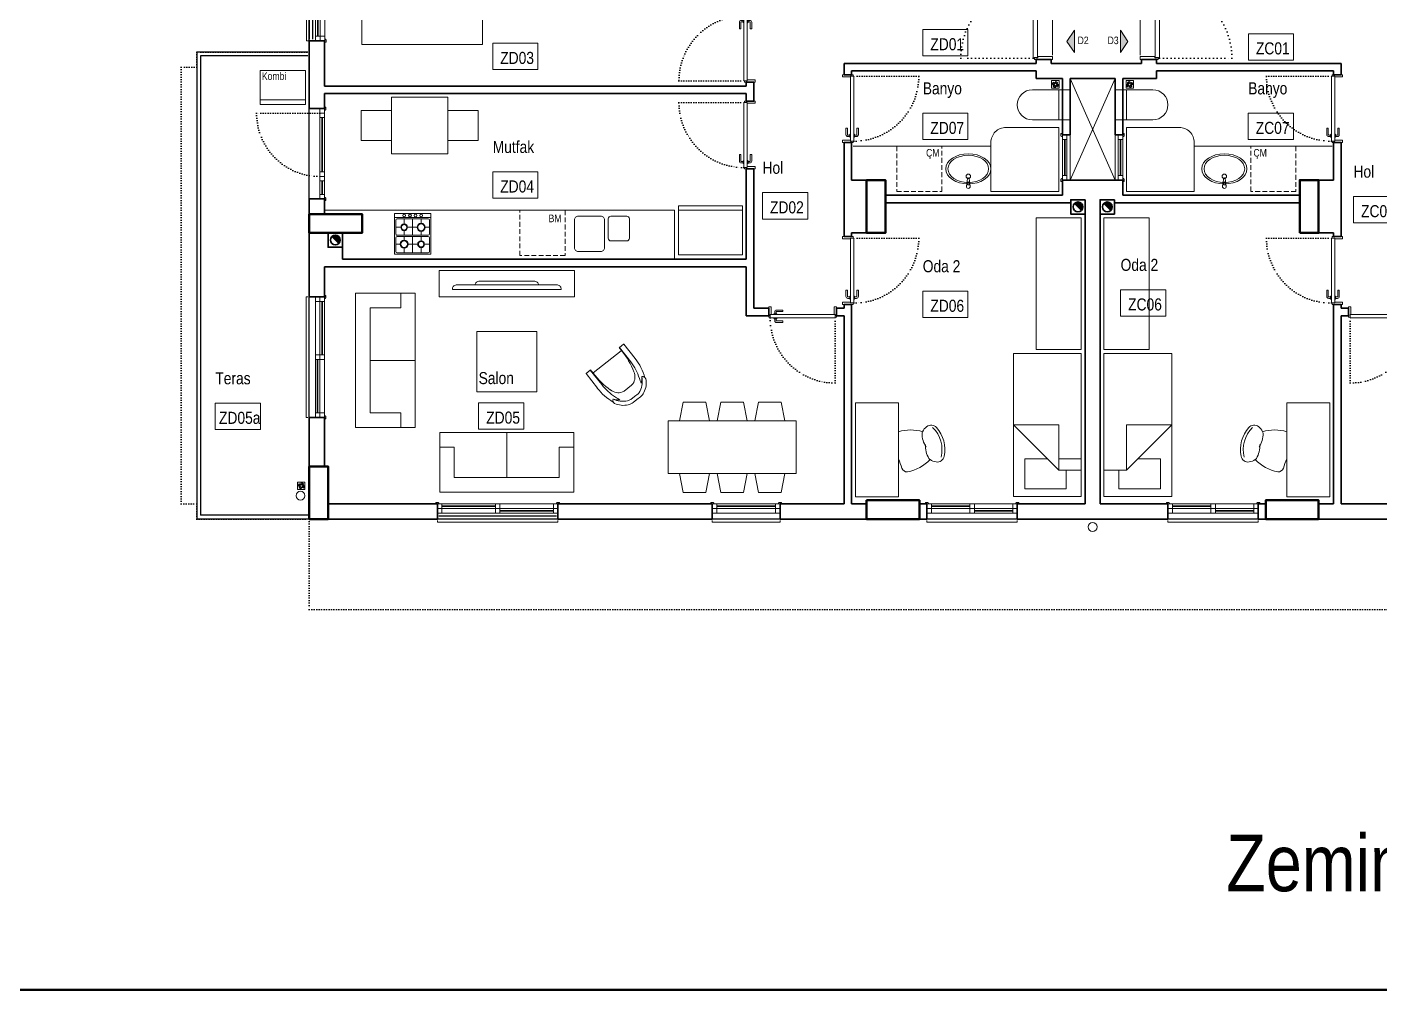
# Model space of a CAD drawing. Header units: millimetres. Extents: x 1852829 to 1882754, y -270850 to -231658.
# Drawn here: x 1856948 to 1858744, y -244493 to -243215 of the extents above; entities that cross this region are included whole.
import ezdxf
from ezdxf.enums import TextEntityAlignment as Align

# ---------------------------------------------------------------- set-up
doc = ezdxf.new("R2010")
doc.units = ezdxf.units.MM
for name, pattern in [('DOT', [0.25, 0, -0.25]), ('izdüşüm arka', [3.175, 0, -3.175]), ('izdüşüm ön', [9.525, 6.35, -3.175])]:
    doc.linetypes.add(name, pattern=pattern)
for name, color, linetype, lineweight in [('a_ba', 6, 'Continuous', 50), ('a_doğrama', 251, 'Continuous', 20), ('a_duvar', 251, 'Continuous', 35), ('a_görünüş', 32, 'Continuous', 25), ('a_görünüş_ince', 8, 'Continuous', 20), ('a_izdüşüm_arka', 251, 'izdüşüm arka', 30), ('a_izdüşüm_ön', 6, 'izdüşüm ön', 9), ('a_not_mahal', 253, 'Continuous', 5), ('a_not_misc', 144, 'Continuous', 5), ('a_not_text', 7, 'Continuous', 13), ('a_tefriş', 8, 'Continuous', 20), ('a_çerçeve_line', 7, 'Continuous', 50), ('m_yib', 65, 'Continuous', 20)]:
    doc.layers.add(name, color=color, linetype=linetype, lineweight=lineweight)
doc.layers.add('a_m2_taks', color=147, linetype='Continuous', plot=False)
doc.styles.get("Standard").update_dxf_attribs({"font": 'ARIALN.TTF'})

# ---------------------------------------------------------------- blocks, each defined once
blk = doc.blocks.new('K1')
at = {"layer": 'a_doğrama', "color": 251}
for points in [[(-17.5, -2.5), (-22, -2.5), (-22, 0), (2, 0), (2, -4), (-17.5, -4), (-17.5, -2.5)], [(-27.5, -93.1), (-25, -93.1)], [(-17.5, -97.5), (-22, -97.5), (-22, -100), (2, -100), (2, -96), (-17.5, -96), (-17.5, -97.5)], [(-14.5, -93.1), (-17, -93.1)]]:
    blk.add_lwpolyline(points, dxfattribs=at)
blk.add_lwpolyline([(-18, -14), (-18, -4), (-18, -3), (-22.5, -3), (-22.5, -2.5), (-22.5, -2), (-24, -2), (-24, -2.5), (-24, -12.5), (-24, -88), (-24, -97.5), (-24, -98), (-22.5, -98), (-22.5, -97.5), (-22.5, -97), (-18, -97), (-18, -96), (-18, -86.5)], close=True, dxfattribs=at)
for points in [[(-25, -91.1), (-27.5, -91.1, -0.414214), (-28, -90.6), (-28, -82.1), (-30, -82.1), (-30, -90.6)], [(-17, -91.1), (-14.5, -91.1, 0.414214), (-14, -90.6), (-14, -82.1), (-12, -82.1), (-12, -90.6)], [(-24, -94.1), (-24.5, -94.1, -0.414214), (-25, -93.6), (-25, -90.6, -0.414214), (-24.5, -90.1), (-24, -90.1)], [(-18, -94.1), (-17.5, -94.1, 0.414214), (-17, -93.6), (-17, -90.6, 0.414214), (-17.5, -90.1), (-18, -90.1)]]:
    blk.add_lwpolyline(points, format="xyb", dxfattribs=at)
for centre, start, end in [((-27.5, -90.6), 180, 270), ((-14.5, -90.6), 270, 0)]:
    blk.add_arc(centre, 2.5, start, end, dxfattribs=at)
at = {"layer": 'a_görünüş_ince', "color": 251}
blk.add_line((2, -6), (2, -94), dxfattribs=at)
at = {"layer": 'a_izdüşüm_arka', "color": 251, "linetype": 'DOT', "ltscale": 20}
blk.add_line((-24, -2), (-120, -2), dxfattribs=at)
blk.add_arc((-24, -2), 96, 180, 270, dxfattribs=at)
blk = doc.blocks.new('K2')
at = {"layer": 'a_doğrama', "color": 251, "linetype": 'Continuous'}
for p, q in [((-12, 90), (-12, 88.1)), ((-12, 90), (-10, 90)), ((-13, 88.1), (-13, 1.9)), ((-13, 88.1), (-8.5, 88.1)), ((-8.5, 88.1), (-8.5, 1.9)), ((-13, 1.9), (-8.5, 1.9)), ((-12, 0), (-12, 1.9)), ((-12, 0), (-10, 0))]:
    blk.add_line(p, q, dxfattribs=at)
for points in [[(0, 90), (2, 90), (2, 87), (-8.5, 87)], [(0, 0), (2, 0), (2, 3), (-8.5, 3)]]:
    blk.add_lwpolyline(points, dxfattribs=at)
at = {"layer": 'a_doğrama', "color": 251}
for points in [[(-14, 80.1), (-16.5, 80.1, 0.414214), (-17, 79.6), (-17, 71.1), (-19, 71.1), (-19, 79.6)], [(-13, 83.1), (-13.5, 83.1, 0.414214), (-14, 82.6), (-14, 79.6, 0.414214), (-13.5, 79.1), (-13, 79.1)], [(-8.5, 83.1), (-8, 83.1, -0.414214), (-7.5, 82.6), (-7.5, 79.6, -0.414214), (-8, 79.1), (-8.5, 79.1)], [(-7.5, 80.1), (-5, 80.1, -0.414214), (-4.5, 79.6), (-4.5, 71.1), (-2.5, 71.1), (-2.5, 79.6)]]:
    blk.add_lwpolyline(points, format="xyb", dxfattribs=at)
for points in [[(-16.5, 82.1), (-14, 82.1)], [(-5, 82.1), (-7.5, 82.1)]]:
    blk.add_lwpolyline(points, dxfattribs=at)
for centre, start, end in [((-16.5, 79.6), 90, 180), ((-5, 79.6), 0, 90)]:
    blk.add_arc(centre, 2.5, start, end, dxfattribs=at)
at = {"layer": 'a_izdüşüm_arka', "color": 251}
blk.add_lwpolyline([(-99.2, 1.9), (-13, 1.9)], dxfattribs=at)
blk.add_arc((-13, 1.9), 86.2, 90, 180, dxfattribs=at)
blk = doc.blocks.new('klozet')
at = {"layer": 'a_tefriş'}
blk.add_line((20, 0), (-20, 0), dxfattribs=at)
for points in [[(-20, 0), (-20, -15), (20, -15), (20, 0)], [(-20, -50), (-20, -15)], [(20, -50), (20, -15)]]:
    blk.add_lwpolyline(points, dxfattribs=at)
blk.add_arc((0, -50), 20, 180, 360, dxfattribs=at)
blk = doc.blocks.new('M1')
at = {"layer": 'a_doğrama', "linetype": 'Continuous'}
for p, q in [((-24, 6), (-30, 6)), ((-30, 0), (-30, 6)), ((-24, 0), (-30, 0)), ((-24, 0), (-24, 6)), ((30, 6), (24, 6)), ((24, 6), (24, 0)), ((30, 0), (30, 6)), ((30, 0), (24, 0))]:
    blk.add_line(p, q, dxfattribs=at)
at = {"layer": 'a_doğrama'}
for p, q in [((24, 3.5), (-24, 3.5)), ((24, 2.5), (-24, 2.5))]:
    blk.add_line(p, q, dxfattribs=at)
for points in [[(-28, -1), (-28, 0), (-32, 0), (-32, -2), (-29, -2)], [(28, -1), (28, 0), (32, 0), (32, -2), (29, -2)]]:
    blk.add_lwpolyline(points, close=True, dxfattribs=at)
at = {"layer": 'a_görünüş_ince'}
for p, q in [((24, 6), (-24, 6)), ((-24, 0), (24, 0))]:
    blk.add_line(p, q, dxfattribs=at)
blk = doc.blocks.new('120_p_c_blok')
at = {"layer": 'a_doğrama'}
for points in [[(1, 2), (-2, 2), (-2, 0), (2, 0), (2, 1), (1, 2)], [(119, 2), (122, 2), (122, 0), (118, 0), (118, 1), (119, 2)], [(57, -2.5), (6, -2.5)], [(57, -3.5), (6, -3.5)], [(114, -8.5), (63, -8.5)], [(114, -9.5), (63, -9.5)]]:
    blk.add_lwpolyline(points, dxfattribs=at)
for points in [[(0, 0), (6, 0), (6, -6), (0, -6)], [(57, 0), (63, 0), (63, -6), (57, -6)], [(114, 0), (120, 0), (120, -6), (114, -6)], [(0, -6), (6, -6), (6, -12), (0, -12)], [(57, -6), (63, -6), (63, -12), (57, -12)], [(114, -6), (120, -6), (120, -12), (114, -12)]]:
    blk.add_lwpolyline(points, close=True, dxfattribs=at)
at = {"layer": 'a_görünüş_ince'}
for points in [[(6, 0), (57, 0)], [(63, 0), (114, 0)], [(6, -6), (57, -6)], [(6, -6), (57, -6)], [(6, -12), (57, -12)], [(63, -6), (114, -6)], [(63, -6), (114, -6)], [(63, -12), (114, -12)], [(0, -22), (0, -24), (120, -24), (120, -22)]]:
    blk.add_lwpolyline(points, dxfattribs=at)
blk = doc.blocks.new('160p')
at = {"layer": 'a_doğrama', "color": 251}
for points in [[(-6, -6), (-6, 0), (-12, 0), (-12, -6)], [(0, -6), (0, 0), (-6, 0), (-6, -6)], [(-6, -83), (-6, -77), (-12, -77), (-12, -83)], [(0, -83), (0, -77), (-6, -77), (-6, -83)], [(-6, -160), (-6, -154), (-12, -154), (-12, -160)], [(0, -160), (0, -154), (-6, -154), (-6, -160)]]:
    blk.add_lwpolyline(points, close=True, dxfattribs=at)
for points in [[(2, -1), (2, 2), (0, 2), (0, -2), (1, -2), (2, -1)], [(-9.5, -6), (-9.5, -77)], [(-8.5, -6), (-8.5, -77)], [(-3.5, -83), (-3.5, -154)], [(-2.5, -83), (-2.5, -154)], [(2, -159), (2, -162), (0, -162), (0, -158), (1, -158), (2, -159)]]:
    blk.add_lwpolyline(points, dxfattribs=at)
at = {"layer": 'a_görünüş_ince', "color": 251}
for points in [[(-22, -160), (-24, -160), (-24, 0), (-22, 0)], [(-12, -77), (-12, -6)], [(-6, -77), (-6, -6)], [(-6, -77), (-6, -6)], [(0, -77), (0, -6)], [(-12, -154), (-12, -83)], [(-6, -154), (-6, -83)], [(-6, -154), (-6, -83)], [(0, -154), (0, -83)]]:
    blk.add_lwpolyline(points, dxfattribs=at)
blk = doc.blocks.new('kapı_120_c_blok')
at = {"layer": 'a_doğrama', "color": 251}
for points in [[(-2, 119), (-2, 122), (0, 122), (0, 118), (-1, 118), (-2, 119)], [(2.5, 114), (2.5, 96)], [(3.5, 114), (3.5, 96)], [(2.5, 84), (2.5, 12)], [(3.5, 84), (3.5, 12)], [(-2, 1), (-2, -2), (0, -2), (0, 2), (-1, 2), (-2, 1)]]:
    blk.add_lwpolyline(points, dxfattribs=at)
for points in [[(0, 114), (6, 114), (6, 120), (0, 120)], [(0, 90), (6, 90), (6, 96), (0, 96)], [(0, 84), (6, 84), (6, 90), (0, 90)], [(0, 6), (6, 6), (6, 12), (0, 12)], [(0, 0), (6, 0), (6, 6), (0, 6)]]:
    blk.add_lwpolyline(points, close=True, dxfattribs=at)
at = {"layer": 'a_görünüş_ince', "color": 251}
for points in [[(0, 114), (0, 96)], [(6, 114), (6, 96)], [(0, 84), (0, 12)], [(6, 84), (6, 12)]]:
    blk.add_lwpolyline(points, dxfattribs=at)
at = {"layer": 'a_izdüşüm_arka', "color": 251}
blk.add_lwpolyline([(6, 6), (90, 6)], dxfattribs=at)
blk.add_arc((6, 6), 84, 0, 90, dxfattribs=at)
blk = doc.blocks.new('90_p_c_blok')
at = {"layer": 'a_doğrama'}
for points in [[(1, 2), (-2, 2), (-2, 0), (2, 0), (2, 1), (1, 2)], [(89, 2), (92, 2), (92, 0), (88, 0), (88, 1), (89, 2)], [(84, -2.5), (6, -2.5)], [(84, -3.5), (6, -3.5)]]:
    blk.add_lwpolyline(points, dxfattribs=at)
for points in [[(0, 0), (6, 0), (6, -6), (0, -6)], [(0, -6), (6, -6), (6, -12), (0, -12)], [(84, 0), (90, 0), (90, -6), (84, -6)], [(84, -6), (90, -6), (90, -12), (84, -12)]]:
    blk.add_lwpolyline(points, close=True, dxfattribs=at)
at = {"layer": 'a_görünüş_ince'}
for points in [[(6, 0), (84, 0)], [(6, -6), (84, -6)], [(6, -6), (84, -6)], [(6, -12), (84, -12)], [(0, -22), (0, -24), (90, -24), (90, -22)]]:
    blk.add_lwpolyline(points, dxfattribs=at)
blk = doc.blocks.new('baca_müstakil')
at = {"layer": 'a_duvar'}
h = blk.add_hatch(color=256, dxfattribs=at)
h.dxf.hatch_style = 1
h.paths.add_polyline_path([(4.9, -4.9, 0.198912), (3, -9.5, 0.668179), (14.1, -14.1)])
blk.add_line((4.9, -4.9), (14.1, -14.1), dxfattribs=at)
blk.add_lwpolyline([(0, -19), (19, -19), (19, 0), (0, 0)], close=True, dxfattribs=at)
blk.add_circle((9.5, -9.5), 6.5, dxfattribs=at)
blk = doc.blocks.new('tefriş_koltuk_202x90')
at = {"layer": 'a_tefriş'}
for p, q in [((0, -90), (0, -22)), ((-79, -68), (-101, -68)), ((79, -68), (101, -68))]:
    blk.add_line(p, q, dxfattribs=at)
for points in [[(101, -90), (101, 0), (-101, 0), (-101, -90), (101, -90)], [(79, -68), (79, -22), (-79, -22), (-79, -68)]]:
    blk.add_lwpolyline(points, dxfattribs=at)
blk = doc.blocks.new('tefirş_tv')
at = {"layer": 'a_tefriş'}
for points in [[(35, 10), (35, 10, 0.414214), (30, 15), (-30, 15, 0.414214), (-35, 10), (-35, 10)], [(60, 4), (60, 5, 0.414214), (55, 10), (-55, 10, 0.414214), (-60, 5), (-60, 4)]]:
    blk.add_lwpolyline(points, format="xyb", close=True, dxfattribs=at)
blk = doc.blocks.new('berjer')
at = {"layer": 'a_tefriş'}
for p, q in [((-45.1, 45.1), (-49.5, 40.8)), ((-41.4, 41.4), (-45.7, 37.1)), ((-45.1, 45.1), (-40.8, 49.5)), ((-41.4, 41.4), (-37.1, 45.7)), ((26.1, 19), (8.8, 36.2)), ((-31.3, 31.3), (-35.8, 26.8)), ((-31.3, 31.3), (-26.8, 35.8)), ((21, 13.6), (3.6, 31)), ((26.1, 18.7), (21, 13.6)), ((0, 0), (-16.6, -16.6)), ((0, 0), (16.6, 16.6)), ((-19, -26.1), (-36.2, -8.8)), ((-13.6, -21), (-31, -3.6)), ((-18.7, -26.1), (-13.6, -21))]:
    blk.add_line(p, q, dxfattribs=at)
for centre, radius, start, end in [((-25, 27.7), 27.3, 71.2858, 110.6993), ((-38.5, 29.8), 15.5, 135, 162.0844), ((-38.5, 29.8), 10.2, 135, 162.0844), ((-29.8, 38.5), 15.5, 107.9156, 135), ((-29.8, 38.5), 10.2, 107.9156, 135), ((-23.7, 18.5), 31.1, 71.4354, 107.3961), ((-21, 30), 8.21, 117.4936, 135.1057), ((-17.5, 23.2), 15.9, 57.4112, 117.4936), ((-18.6, 23.9), 24.6, 78.6027, 99.5819), ((18.9, 123.1), 85.7, 240.9454, 245.5445), ((-45.7, -18.5), 69.9, 45.0971, 65.3824), ((-19.2, 48.9), 5.5, 350.3156, 56.9936), ((-44.9, -17.5), 76, 45, 66.6891), ((-53.9, -49.3), 97, 43.332, 62.3787), ((-27.4, 24.8), 27.6, 159.0996, 198.2964), ((-18.2, 23.5), 31.5, 162.3914, 198.167), ((-23.4, 18.3), 25.2, 169.88, 190.627), ((-123.1, -18.9), 85.7, 24.4555, 29.0546), ((-23.2, 17.5), 15.9, 152.5064, 212.5888), ((-30, 21), 8.21, 134.8943, 152.5064), ((26, 18.9), 0.2, 315, 45), ((-49, 19.1), 5.5, 213.0064, 279.6844), ((17.5, 44.9), 76, 203.7042, 225), ((18.5, 45.7), 69.9, 204.6176, 224.9029), ((49.3, 53.9), 97, 207.6213, 226.668), ((16.4, 16.9), 0.4, 315, 46.0366), ((110.8, 118.5), 138.4, 227.0869, 229.3484), ((20.8, 13.7), 0.2, 229.3484, 315), ((-16.9, -16.4), 0.4, 223.9634, 315), ((-118.5, -110.8), 138.4, 40.6516, 42.9131), ((-18.9, -26), 0.2, 225, 315), ((-13.7, -20.8), 0.2, 315, 40.6516)]:
    blk.add_arc(centre, radius, start, end, dxfattribs=at)
blk = doc.blocks.new('A$C2A0A03CE')
at = {"layer": 'a_tefriş'}
for p, q in [((-54, -24.3), (-54, 24.3)), ((-54, 24.3), (0, 24.3)), ((-48.6, 24.3), (-48.6, -24.3)), ((-46.8, 20.7), (-46.8, -20.7)), ((-27, 22.5), (-45, 22.5)), ((-35.6, 22.5), (-35.6, 15.7)), ((-25.2, -20.7), (-25.2, 20.7)), ((-23.4, -20.7), (-23.4, 20.7)), ((-21.6, 22.5), (-3.6, 22.5)), ((-13.1, 22.5), (-13.1, 14.8)), ((-1.8, 20.7), (-1.8, -20.7)), ((0, -24.3), (0, 24.3)), ((-40, 11.2), (-46.8, 11.2)), ((-25.2, 0), (-46.8, 0)), ((-35.6, 6.8), (-35.6, -7.7)), ((-25.2, 11.2), (-31, 11.2)), ((-16.6, 11.2), (-23.4, 11.2)), ((-1.8, 0), (-23.4, 0)), ((-13.1, 7.7), (-13.1, -6.8)), ((-1.8, 11.2), (-9.4, 11.2)), ((-39.1, -11.3), (-46.8, -11.3)), ((-35.6, -14.9), (-35.6, -22.5)), ((-25.2, -11.3), (-31.9, -11.3)), ((-17.5, -11.3), (-23.4, -11.3)), ((-13.1, -15.7), (-13.1, -22.5)), ((-1.8, -11.3), (-8.5, -11.3)), ((-54, -24.3), (0, -24.3)), ((-45, -22.5), (-27, -22.5)), ((-3.6, -22.5), (-21.6, -22.5))]:
    blk.add_line(p, q, dxfattribs=at)
for centre, radius in [((-51.4, 11.2), 1.8), ((-51.4, 3.7), 1.8), ((-35.6, 11.2), 5.4), ((-35.6, 11.2), 4.5), ((-13.1, 11.2), 4.5), ((-13.1, 11.2), 3.6), ((-51.4, -3.5), 1.8), ((-51.4, -11.3), 1.8), ((-35.6, -11.3), 4.5), ((-35.6, -11.3), 3.6), ((-13.1, -11.3), 5.4), ((-13.1, -11.3), 4.5)]:
    blk.add_circle(centre, radius, dxfattribs=at)
for centre, start, end in [((-45, 20.7), 90, 180), ((-27, 20.7), 0, 90), ((-21.6, 20.7), 90, 180), ((-3.6, 20.7), 0, 90), ((-45, -20.7), 180, 270), ((-27, -20.7), 270, 0), ((-21.6, -20.7), 180, 270), ((-3.6, -20.7), 270, 0)]:
    blk.add_arc(centre, 1.8, start, end, dxfattribs=at)
blk = doc.blocks.new('tefriş_yatak_çift')
at = {"layer": 'a_tefriş'}
for points in [[(-85, -5), (-85, -45), (-125, -45), (-125, -5)], [(80, -195), (80, -5), (-80, -5), (-80, -195)], [(85, -5), (85, -45), (125, -45), (125, -5)]]:
    blk.add_lwpolyline(points, close=True, dxfattribs=at)
for points in [[(-6.3, -40), (-6.3, -15), (-61.3, -15), (-61.3, -40)], [(35, -55), (65, -55), (65, -15), (10, -15), (10, -40)], [(-80, -40), (20, -40), (80, -100), (20, -100), (20, -40)], [(-80, -55), (20, -55)]]:
    blk.add_lwpolyline(points, dxfattribs=at)
blk = doc.blocks.new('tefriş_sandalye')
at = {"layer": 'a_tefriş'}
blk.add_line((0, -18), (0, 18), dxfattribs=at)
at = {"layer": 'a_tefriş', "extrusion": (0, 0, -1)}
for centre, major_axis, start_param, end_param in [((16, -34.3), (38.7, 38.7), 5.200723, 5.79406), ((48.7, 10.5), (13, -13), 2.664537, 2.7784), ((48.7, 10.5), (13, -13), 2.664537, 2.7784), ((48.7, 10.5), (13, -13), 2.7784, 3.245118), ((43.2, 17.3), (6.76, 6.76), 4.815914, 6.34704), ((16.9, -5.5), (28.8, 28.8), 6.26556, 7.321949), ((16.9, -5.5), (28.8, 28.8), 6.26556, 7.321949), ((17, -5.7), (31.4, -31.4), -1.506941, -0.587454), ((62.1, 15.1), (21.8, -21.8), 1.757107, 2.385975), ((62.1, 15.1), (21.8, -21.8), 1.757107, 2.385975), ((66.5, -1.2), (21.8, -21.8), 1.802816, 2.431683), ((66.5, -1.2), (21.8, -21.8), 1.802816, 2.431683), ((52.6, -3.9), (13, -13), 1.410391, 1.524253), ((52.6, -3.9), (13, -13), 1.410391, 1.524253), ((51.2, -12.6), (6.76, -6.76), -0.587454, 0.943672), ((-154, -79.7), (117.3, -117.3), -1.166716, -1.087708), ((11.1, -28.2), (4.99, -4.99), 0.687369, 2.053884), ((1.8, 18.5), (38.7, -38.7), -0.034473, 0.601946), ((52.6, -3.9), (13, 13), 2.514469, 2.981187)]:
    blk.add_ellipse(centre, major_axis=major_axis, ratio=1, start_param=start_param, end_param=end_param, dxfattribs=at)
blk = doc.blocks.new('tefriş_süzgeç')
at = {"layer": 'a_tefriş'}
for p, q in [((5, 0), (-5, 0)), ((-5, 0), (-5, -10)), ((5, -10), (5, 0)), ((-5, -10), (5, -10)), ((-3.6, -5.1), (-4.1, -5.1)), ((-2.6, -5.1), (-3.1, -5.1)), ((-2.5, -2.5), (-2.9, -2.2)), ((-2.6, -7.6), (-2.9, -7.9)), ((-2, -3.3), (-2.3, -3)), ((-1.9, -6.9), (-2.2, -7.2)), ((-1.6, -5.1), (-2.1, -5.1)), ((-1.2, -3.9), (-1.5, -3.6)), ((-1.2, -6.2), (-1.5, -6.5)), ((-0.2, -2.5), (-0.2, -2)), ((-0.1, -1.5), (-0.1, -1)), ((-0.1, -3), (-0.1, -3.5)), ((-0.1, -6.6), (-0.1, -7.1)), ((-0.1, -7.6), (-0.1, -8.1)), ((-0.1, -8.6), (-0.1, -9.1)), ((1, -4), (1.4, -3.6)), ((1.1, -6.2), (1.4, -6.5)), ((1.5, -5.1), (2, -5.1)), ((1.7, -3.3), (2.1, -2.9)), ((1.8, -6.9), (2.1, -7.2)), ((2.5, -2.5), (2.8, -2.2)), ((2.5, -5.1), (3, -5.1)), ((2.5, -7.5), (2.8, -7.9)), ((3.5, -5.1), (4, -5.1))]:
    blk.add_line(p, q, dxfattribs=at)
for centre, radius, start, end in [((-0.1, -5.1), 4.06, 134.2896, 180), ((-0.1, -5.1), 3.56, 134.2896, 180), ((-0.1, -5.1), 3.06, 180, 225), ((-0.1, -5.1), 4.06, 225, 270), ((-0.1, -5.1), 2.56, 180, 225), ((-0.1, -5.1), 3.56, 225, 270), ((-0.4, -4.4), 2.4, 84.5943, 143.2016), ((-0.1, -5.1), 2.06, 134.2896, 180), ((-0.1, -5), 2.44, 90.343, 138.1212), ((-0.1, -5.1), 1.56, 134.2896, 180), ((-0.1, -5.1), 2.06, 225, 270), ((-0.1, -5.1), 1.56, 225, 270), ((-0.1, -5.1), 4.06, 45, 90), ((-0.1, -5.1), 3.56, 45, 90), ((-0.1, -5.1), 2.06, 45, 90), ((-0.1, -5.1), 1.56, 45, 90), ((-0.1, -5.1), 2.56, 270, 315.7104), ((-0.1, -5.1), 3.06, 270, 315.7104), ((-0.1, -5.1), 1.56, 314.2896, 360), ((-0.1, -5.1), 2.06, 314.2896, 360), ((-0.1, -5.1), 2.56, 360, 45), ((-0.1, -5.1), 3.06, 360, 45), ((-0.1, -5.1), 3.56, 314.2896, 360), ((-0.1, -5.1), 4.06, 314.2896, 360)]:
    blk.add_arc(centre, radius, start, end, dxfattribs=at)

msp = doc.modelspace()

# ---------------------------------------------------------------- hatches: boundary and pattern name
at = {"layer": 'a_not_misc'}
h = msp.add_hatch(color=256, dxfattribs=at)
h.dxf.hatch_style = 1
h.paths.add_polyline_path([(1858338.7, -243218.9), (1858328.7, -243233.9), (1858338.7, -243248.9)])
h = msp.add_hatch(color=256, dxfattribs=at)
h.dxf.hatch_style = 1
h.paths.add_polyline_path([(1858399.7, -243218.9), (1858409.7, -243233.9), (1858399.7, -243248.9)])

# ---------------------------------------------------------------- linework, layer by layer
at = {"layer": 'a_ba', "color": 253}
for points in [[(1858062.7, -243488.2), (1858087.7, -243488.2), (1858087.7, -243418.2), (1858062.7, -243418.2)], [(1858637.7, -243488.2), (1858662.7, -243488.2), (1858662.7, -243418.2), (1858637.7, -243418.2)], [(1857322.7, -243463.2), (1857322.7, -243488.2), (1857392.7, -243488.2), (1857392.7, -243463.2)], [(1857322.7, -243868.2), (1857347.7, -243868.2), (1857347.7, -243798.2), (1857322.7, -243798.2)], [(1858062.7, -243843.2), (1858062.7, -243868.2), (1858132.7, -243868.2), (1858132.7, -243843.2)], [(1858662.7, -243868.2), (1858662.7, -243843.2), (1858592.7, -243843.2), (1858592.7, -243868.2)]]:
    msp.add_lwpolyline(points, close=True, dxfattribs=at)
at = {"layer": 'a_duvar'}
for p, q in [((1857322.7, -243233.2), (1857322.7, -243248.2)), ((1857342.8, -243233.2), (1857322.7, -243233.2)), ((1857342.7, -243293.2), (1857342.8, -243233.2)), ((1857322.7, -243248.2), (1857322.7, -243323.2)), ((1858287.7, -243263.2), (1858032.7, -243263.2)), ((1858032.7, -243263.2), (1858032.7, -243278.2)), ((1858042.7, -243273.2), (1858287.7, -243273.2)), ((1858042.7, -243273.2), (1858042.7, -243278.2)), ((1858287.7, -243258.2), (1858287.7, -243263.2)), ((1858287.7, -243273.2), (1858287.7, -243283.2)), ((1858307.7, -243263.2), (1858307.7, -243258.2)), ((1858427.7, -243263.2), (1858307.7, -243263.2)), ((1858427.7, -243258.2), (1858427.7, -243263.2)), ((1858447.7, -243263.2), (1858447.7, -243258.2)), ((1858692.7, -243263.2), (1858447.7, -243263.2)), ((1858447.7, -243283.2), (1858447.7, -243273.2)), ((1858447.7, -243273.2), (1858682.7, -243273.2)), ((1858682.7, -243278.2), (1858682.7, -243273.2)), ((1858692.7, -243278.2), (1858692.7, -243263.2)), ((1857902.7, -243288.2), (1857902.7, -243293.2)), ((1857912.7, -243313.2), (1857912.7, -243288.2)), ((1858287.7, -243283.2), (1858322.7, -243283.2)), ((1858322.7, -243283.2), (1858322.7, -243358.2)), ((1858332.7, -243283.2), (1858392.7, -243283.2)), ((1858332.7, -243358.2), (1858332.7, -243283.2)), ((1858392.7, -243283.2), (1858392.7, -243358.2)), ((1858402.7, -243283.2), (1858447.7, -243283.2)), ((1858402.7, -243358.2), (1858402.7, -243283.2)), ((1857902.7, -243293.2), (1857342.7, -243293.2)), ((1857342.7, -243303.2), (1857902.7, -243303.2)), ((1857342.7, -243323.2), (1857342.7, -243303.2)), ((1857902.7, -243303.2), (1857902.7, -243313.2)), ((1858032.7, -243368.2), (1858032.7, -243493.2)), ((1858042.7, -243368.2), (1858042.7, -243418.2)), ((1858682.7, -243418.2), (1858682.7, -243368.2)), ((1858692.7, -243493.2), (1858692.7, -243368.2)), ((1857902.7, -243403.2), (1857902.7, -243523.2)), ((1857912.7, -243588.2), (1857912.7, -243403.2)), ((1858062.7, -243418.2), (1858042.7, -243418.2)), ((1858402.7, -243418.2), (1858322.7, -243418.2)), ((1858322.7, -243418.2), (1858322.7, -243438.2)), ((1858402.7, -243438.2), (1858402.7, -243418.2)), ((1858682.7, -243418.2), (1858662.7, -243418.2)), ((1857322.7, -243443.2), (1857322.7, -243573.2)), ((1857342.7, -243463.2), (1857342.7, -243443.2)), ((1858322.7, -243438.2), (1858087.7, -243438.2)), ((1858087.7, -243448.2), (1858333.7, -243448.2)), ((1858339.7, -243448.2), (1858346.7, -243448.2)), ((1858352.7, -243448.2), (1858352.7, -243848.2)), ((1858372.7, -243848.2), (1858372.7, -243448.2)), ((1858378.7, -243448.2), (1858385.7, -243448.2)), ((1858391.7, -243448.2), (1858637.7, -243448.2)), ((1858637.7, -243438.2), (1858402.7, -243438.2)), ((1858042.7, -243488.2), (1858062.7, -243488.2)), ((1858042.7, -243488.2), (1858042.7, -243493.2)), ((1858682.7, -243493.2), (1858682.7, -243488.2)), ((1857902.7, -243523.2), (1857366.7, -243523.2)), ((1857342.7, -243573.2), (1857342.7, -243533.2)), ((1857342.7, -243533.2), (1857902.7, -243533.2)), ((1857902.7, -243533.2), (1857902.7, -243598.2)), ((1857932.7, -243588.2), (1857912.7, -243588.2)), ((1858032.7, -243588.2), (1858022.7, -243588.2)), ((1858032.7, -243583.2), (1858032.7, -243588.2)), ((1858042.7, -243583.2), (1858042.7, -243848.2)), ((1858682.7, -243848.2), (1858682.7, -243583.2)), ((1858692.7, -243588.2), (1858692.7, -243583.2)), ((1858692.7, -243588.2), (1858702.7, -243588.2)), ((1857902.7, -243598.2), (1857932.7, -243598.2)), ((1858022.7, -243598.2), (1858032.7, -243598.2)), ((1858032.7, -243598.2), (1858032.7, -243848.2)), ((1858692.7, -243598.2), (1858702.7, -243598.2)), ((1858692.7, -243848.2), (1858692.7, -243598.2)), ((1857322.7, -243733.2), (1857322.7, -243848.2)), ((1857342.7, -243798.2), (1857342.7, -243733.2)), ((1857492.7, -243848.2), (1857347.7, -243848.2)), ((1857857.7, -243848.2), (1857652.7, -243848.2)), ((1858032.7, -243848.2), (1857947.7, -243848.2)), ((1858062.7, -243848.2), (1858042.7, -243848.2)), ((1858142.7, -243848.2), (1858132.7, -243848.2)), ((1858142.7, -243868.2), (1858142.7, -243848.2)), ((1858352.7, -243848.2), (1858262.7, -243848.2)), ((1858262.7, -243848.2), (1858262.7, -243868.2)), ((1858462.7, -243848.2), (1858372.7, -243848.2)), ((1858462.7, -243848.2), (1858462.7, -243868.2)), ((1858592.7, -243848.2), (1858582.7, -243848.2)), ((1858582.7, -243868.2), (1858582.7, -243848.2)), ((1858682.7, -243848.2), (1858662.7, -243848.2)), ((1858777.7, -243848.2), (1858692.7, -243848.2)), ((1857322.7, -243868.2), (1857492.7, -243868.2)), ((1857652.7, -243868.2), (1857857.7, -243868.2)), ((1857947.7, -243868.2), (1858142.7, -243868.2)), ((1858262.7, -243868.2), (1858462.7, -243868.2)), ((1858582.7, -243868.2), (1858777.7, -243868.2))]:
    msp.add_line(p, q, dxfattribs=at)
for points in [[(1858287.7, -243258.2), (1858307.7, -243258.2)], [(1858427.7, -243258.2), (1858447.7, -243258.2)], [(1857902.7, -243288.2), (1857912.7, -243288.2)], [(1858042.7, -243278.2), (1858032.7, -243278.2)], [(1858682.7, -243278.2), (1858692.7, -243278.2)], [(1857322.7, -243323.2), (1857342.7, -243323.2)], [(1857902.7, -243313.2), (1857912.7, -243313.2)], [(1858322.7, -243358.2), (1858332.7, -243358.2)], [(1858402.7, -243358.2), (1858392.7, -243358.2)], [(1858042.7, -243368.2), (1858032.7, -243368.2)], [(1858682.7, -243368.2), (1858692.7, -243368.2)], [(1857902.7, -243403.2), (1857912.7, -243403.2)], [(1857322.7, -243443.2), (1857342.7, -243443.2)], [(1858662.7, -243488.2), (1858682.7, -243488.2)], [(1857366.7, -243507.2), (1857366.7, -243523.2)], [(1858032.7, -243493.2), (1858042.7, -243493.2)], [(1858682.7, -243493.2), (1858692.7, -243493.2)], [(1857342.7, -243573.2), (1857322.7, -243573.2)], [(1857932.7, -243588.2), (1857932.7, -243598.2)], [(1858022.7, -243588.2), (1858022.7, -243598.2)], [(1858032.7, -243583.2), (1858042.7, -243583.2)], [(1858682.7, -243583.2), (1858692.7, -243583.2)], [(1858702.7, -243588.2), (1858702.7, -243598.2)], [(1857342.7, -243733.2), (1857322.7, -243733.2)], [(1857492.7, -243868.2), (1857492.7, -243848.2)], [(1857652.7, -243868.2), (1857652.7, -243848.2)], [(1857857.7, -243848.2), (1857857.7, -243868.2)], [(1857947.7, -243848.2), (1857947.7, -243868.2)]]:
    msp.add_lwpolyline(points, dxfattribs=at)
at = {"layer": 'a_görünüş', "color": 251}
for points in [[(1857322.7, -243075.2), (1857322.7, -243231.2)], [(1857326.7, -243075.2), (1857326.7, -243231.2)], [(1857320.7, -243248.2), (1857173.2, -243248.2), (1857173.2, -243868.2)], [(1857320.7, -243253.2), (1857178.2, -243253.2), (1857178.2, -243863.2)], [(1857320.7, -243863.2), (1857178.2, -243863.2)], [(1857650.7, -243864.2), (1857494.7, -243864.2)], [(1857320.7, -243868.2), (1857173.2, -243868.2)], [(1857650.7, -243868.2), (1857494.7, -243868.2)]]:
    msp.add_lwpolyline(points, dxfattribs=at)
at = {"layer": 'a_görünüş_ince'}
for p, q in [((1858332.7, -243418.2), (1858332.7, -243358.2)), ((1858392.7, -243418.2), (1858392.7, -243358.2))]:
    msp.add_line(p, q, dxfattribs=at)
at = {"layer": 'a_izdüşüm_arka'}
msp.add_lwpolyline([(1857322.7, -243248.2), (1857173.2, -243248.2), (1857173.2, -243268.2), (1857152.7, -243268.2), (1857152.7, -243848.2), (1857173.2, -243848.2), (1857173.2, -243868.2), (1857322.7, -243868.2), (1857322.7, -243988.2), (1859402.7, -243988.2), (1859402.7, -243868.2), (1859552.3, -243868.2), (1859552.3, -243848.2), (1859572.7, -243848.2), (1859572.7, -243268.2), (1859552.3, -243268.2), (1859552.3, -243248.2), (1859402.7, -243248.2)], dxfattribs=at)
at = {"layer": 'a_izdüşüm_ön', "color": 251}
for points in [[(1858102.7, -243433.2), (1858162.7, -243433.2), (1858162.7, -243373.2), (1858102.7, -243373.2)], [(1858632.7, -243433.2), (1858572.7, -243433.2), (1858572.7, -243373.2), (1858632.7, -243373.2)], [(1857662.2, -243458.2), (1857662.2, -243518.2), (1857602.2, -243518.2), (1857602.2, -243458.2)]]:
    msp.add_lwpolyline(points, close=True, dxfattribs=at)
at = {"layer": 'a_m2_taks'}
msp.add_lwpolyline([(1857322.7, -242088.2), (1858297.7, -242088.2), (1858297.7, -242377.2), (1858447.7, -242378.2), (1858447.7, -242088.2), (1859402.7, -242088.2), (1859402.7, -243868.2), (1857322.7, -243868.2)], close=True, dxfattribs=at)
at = {"layer": 'a_not_mahal'}
for points in [[(1858197.2, -243218.2), (1858137.2, -243218.2), (1858137.2, -243253.2), (1858197.2, -243253.2)], [(1857626.2, -243236.4), (1857566.2, -243236.4), (1857566.2, -243271.4), (1857626.2, -243271.4)], [(1858629.6, -243223.7), (1858569.6, -243223.7), (1858569.6, -243258.7), (1858629.6, -243258.7)], [(1858197.2, -243329.3), (1858137.2, -243329.3), (1858137.2, -243364.3), (1858197.2, -243364.3)], [(1858629.3, -243329.3), (1858569.3, -243329.3), (1858569.3, -243364.3), (1858629.3, -243364.3)], [(1857626.2, -243407.1), (1857566.2, -243407.1), (1857566.2, -243442.1), (1857626.2, -243442.1)], [(1857984.4, -243434.8), (1857924.4, -243434.8), (1857924.4, -243469.8), (1857984.4, -243469.8)], [(1858769.1, -243439.9), (1858709.1, -243439.9), (1858709.1, -243474.9), (1858769.1, -243474.9)], [(1858197.2, -243565.5), (1858137.2, -243565.5), (1858137.2, -243600.5), (1858197.2, -243600.5)], [(1858459.9, -243563.7), (1858399.9, -243563.7), (1858399.9, -243598.7), (1858459.9, -243598.7)], [(1857257.9, -243714.3), (1857197.9, -243714.3), (1857197.9, -243749.3), (1857257.9, -243749.3)], [(1857607.5, -243714), (1857547.5, -243714), (1857547.5, -243749), (1857607.5, -243749)]]:
    msp.add_lwpolyline(points, close=True, dxfattribs=at)
at = {"layer": 'a_not_misc'}
for points in [[(1858338.7, -243218.9), (1858328.7, -243233.9), (1858338.7, -243248.9), (1858338.7, -243218.9)], [(1858399.7, -243218.9), (1858409.7, -243233.9), (1858399.7, -243248.9), (1858399.7, -243218.9)]]:
    msp.add_lwpolyline(points, close=True, dxfattribs=at)
for points in [[(1858392.7, -243283.2), (1858332.7, -243418.2)], [(1858332.7, -243283.2), (1858392.7, -243418.2)]]:
    msp.add_lwpolyline(points, dxfattribs=at)
at = {"layer": 'a_tefriş', "lineweight": 20}
for p, q in [((1857257.6, -243272.7), (1857317.6, -243272.7)), ((1857257.6, -243317.7), (1857257.6, -243272.7)), ((1857317.6, -243272.7), (1857317.6, -243317.7)), ((1857317.6, -243311.7), (1857257.6, -243311.7)), ((1857317.6, -243317.7), (1857257.6, -243317.7))]:
    msp.add_line(p, q, dxfattribs=at)
at = {"layer": 'a_tefriş'}
for p, q in [((1858195.9, -243421.6), (1858196.6, -243416.3)), ((1858198.8, -243416.3), (1858199.5, -243421.6)), ((1858536.6, -243416.3), (1858535.9, -243421.6)), ((1858539.5, -243421.6), (1858538.8, -243416.3)), ((1858195.2, -243426.7), (1858195.6, -243422.5)), ((1858196.4, -243422.8), (1858196.4, -243424.2)), ((1858196.4, -243424.2), (1858199.1, -243424.2)), ((1858199.1, -243424.2), (1858199.1, -243422.8)), ((1858199.8, -243422.5), (1858200.2, -243426.7)), ((1858535.6, -243422.5), (1858535.2, -243426.7)), ((1858536.4, -243424.2), (1858536.4, -243422.8)), ((1858539.1, -243424.2), (1858536.4, -243424.2)), ((1858539.1, -243422.8), (1858539.1, -243424.2)), ((1858540.2, -243426.7), (1858539.8, -243422.5)), ((1857342.7, -243458.2), (1857807.7, -243458.2))]:
    msp.add_line(p, q, dxfattribs=at)
for points in [[(1857506.7, -243383.2), (1857506.7, -243308.2), (1857431.7, -243308.2), (1857431.7, -243383.2)], [(1857431.7, -243365.7), (1857431.7, -243325.7), (1857391.7, -243325.7), (1857391.7, -243365.7)], [(1857546.7, -243365.7), (1857506.7, -243365.7), (1857506.7, -243325.7), (1857546.7, -243325.7)], [(1858287.7, -243643.2), (1858347.7, -243643.2), (1858347.7, -243468.2), (1858287.7, -243468.2)], [(1858437.7, -243643.2), (1858377.7, -243643.2), (1858377.7, -243468.2), (1858437.7, -243468.2)], [(1857494.9, -243573.2), (1857494.9, -243538.2), (1857674.9, -243538.2), (1857674.9, -243573.2)], [(1857544.9, -243699.3), (1857624.9, -243699.3), (1857624.9, -243619.3), (1857544.9, -243619.3)], [(1858257.7, -243648.2), (1858257.7, -243838.2), (1858347.7, -243838.2), (1858347.7, -243648.2)], [(1858467.7, -243648.2), (1858467.7, -243838.2), (1858377.7, -243838.2), (1858377.7, -243648.2)], [(1858105.1, -243838.8), (1858047.7, -243838.8), (1858047.7, -243713.8), (1858105.1, -243713.8)], [(1858620.4, -243838.8), (1858677.7, -243838.8), (1858677.7, -243713.8), (1858620.4, -243713.8)], [(1857969.2, -243807.8), (1857799.2, -243807.8), (1857799.2, -243737.8), (1857969.2, -243737.8)]]:
    msp.add_lwpolyline(points, close=True, dxfattribs=at)
for points in [[(1858317.7, -243433.2), (1858227.7, -243433.2), (1858227.7, -243368.2, -0.414214), (1858247.7, -243348.2), (1858317.7, -243348.2)], [(1858407.7, -243433.2), (1858497.7, -243433.2), (1858497.7, -243368.2, 0.414214), (1858477.7, -243348.2), (1858407.7, -243348.2)]]:
    msp.add_lwpolyline(points, format="xyb", close=True, dxfattribs=at)
for points in [[(1858044.7, -243373.2), (1858227.7, -243373.2)], [(1858680.7, -243373.2), (1858497.7, -243373.2)], [(1857897.7, -243517.2), (1857897.7, -243452.2), (1857812.7, -243452.2), (1857812.7, -243517.2), (1857897.7, -243517.2), (1857897.7, -243458.2), (1857812.7, -243458.2)], [(1857807.7, -243458.2), (1857807.7, -243523.2)], [(1857814.2, -243737.8), (1857819.2, -243712.8), (1857849.2, -243712.8), (1857854.2, -243737.8)], [(1857864.2, -243737.8), (1857869.2, -243712.8), (1857899.2, -243712.8), (1857904.2, -243737.8)], [(1857914.2, -243737.8), (1857919.2, -243712.8), (1857949.2, -243712.8), (1857954.2, -243737.8)], [(1858347.7, -243803.2), (1858317.7, -243803.2), (1858257.7, -243743.2), (1858317.7, -243743.2), (1858317.7, -243803.2)], [(1858377.7, -243803.2), (1858407.7, -243803.2), (1858467.7, -243743.2), (1858407.7, -243743.2), (1858407.7, -243803.2)], [(1858302.7, -243788.2), (1858272.7, -243788.2), (1858272.7, -243828.2), (1858327.7, -243828.2), (1858327.7, -243803.2)], [(1858347.7, -243788.2), (1858317.7, -243788.2)], [(1858422.7, -243788.2), (1858452.7, -243788.2), (1858452.7, -243828.2), (1858397.7, -243828.2), (1858397.7, -243803.2)], [(1857814.2, -243807.8), (1857819.2, -243832.8), (1857849.2, -243832.8), (1857854.2, -243807.8)], [(1857864.2, -243807.8), (1857869.2, -243832.8), (1857899.2, -243832.8), (1857904.2, -243807.8)], [(1857914.2, -243807.8), (1857919.2, -243832.8), (1857949.2, -243832.8), (1857954.2, -243807.8)]]:
    msp.add_lwpolyline(points, dxfattribs=at)
for points in [[(1857714.7, -243508.1, -0.414214), (1857709.7, -243513), (1857679.7, -243513, -0.414214), (1857674.7, -243508.1), (1857674.7, -243471.1, -0.414214), (1857679.7, -243466), (1857709.7, -243466, -0.414214), (1857714.7, -243471.1), (1857714.7, -243508.1)], [(1857747.7, -243495.4, -0.414214), (1857744.2, -243498.9), (1857723.2, -243498.9, -0.414214), (1857719.7, -243495.4), (1857719.7, -243469.5, -0.414214), (1857723.2, -243466), (1857744.2, -243466, -0.414214), (1857747.7, -243469.5), (1857747.7, -243495.4)]]:
    msp.add_lwpolyline(points, format="xyb", dxfattribs=at)
for centre in [(1858197.7, -243413.1), (1858197.7, -243413.1), (1858537.7, -243413.1), (1858537.7, -243413.1)]:
    msp.add_circle(centre, 3, dxfattribs=at)
for centre, radius, start, end in [((1858197.7, -243416.4), 1.12, 7.1389, 172.8611), ((1858537.7, -243416.4), 1.12, 7.1389, 172.8611), ((1858197.7, -243426.7), 2.5, 180, 0), ((1858197.7, -243422.7), 2.11, 147.229, 174.8304), ((1858197.7, -243422.7), 2.11, 32.771, 147.229), ((1858197.7, -243422.8), 1.36, 0, 180), ((1858197.7, -243422.7), 2.11, 5.1696, 32.771), ((1858537.7, -243426.7), 2.5, 180, 0), ((1858537.7, -243422.7), 2.11, 147.229, 174.8304), ((1858537.7, -243422.7), 2.11, 32.771, 147.229), ((1858537.7, -243422.8), 1.36, 0, 180), ((1858537.7, -243422.7), 2.11, 5.1696, 32.771)]:
    msp.add_arc(centre, radius, start, end, dxfattribs=at)
for major_axis in [(30, 0), (27, 0)]:
    msp.add_ellipse((1858197.7, -243403.2), major_axis=major_axis, ratio=0.666667, dxfattribs=at)
at = {"layer": 'a_tefriş', "extrusion": (0, 0, -1)}
for major_axis in [(-30, 0), (-27, 0)]:
    msp.add_ellipse((1858537.7, -243403.2), major_axis=major_axis, ratio=0.666667, dxfattribs=at)
at = {"layer": 'a_çerçeve_line'}
msp.add_lwpolyline([(1872123.9, -244493.4), (1872123.9, -241493.4), (1853005.4, -241493.4), (1853005.4, -244493.4)], close=True, dxfattribs=at)
at = {"layer": 'm_yib'}
for centre in [(1857311, -243837.2), (1858362.7, -243878.7)]:
    msp.add_circle(centre, 5.92, dxfattribs=at)

# ---------------------------------------------------------------- block references
at = {"rotation": 180}
msp.add_blockref('kapı_120_c_blok', (1857342.7, -243323.2), dxfattribs=at)
for name, p in [('90_p_c_blok', (1857857.7, -243848.2)), ('120_p_c_blok', (1858142.7, -243848.2)), ('120_p_c_blok', (1858462.7, -243848.2))]:
    msp.add_blockref(name, p)
at = {"layer": 'a_doğrama', "rotation": 270}
msp.add_blockref('M1', (1858322.7, -243388.2), dxfattribs=at)
at = {"layer": 'a_doğrama', "xscale": -1, "rotation": 90}
msp.add_blockref('M1', (1858402.7, -243388.2), dxfattribs=at)
at = {"layer": 'a_duvar', "xscale": -1}
for name, p, rotation in [('160p', (1857343.1, -243233.2), 180), ('baca_müstakil', (1858333.7, -243444.2), 90), ('baca_müstakil', (1858372.7, -243444.2), 90), ('baca_müstakil', (1857347.7, -243488.2), 90), ('160p', (1857342.7, -243733.2), 180), ('160p', (1857652.7, -243848.2), 270)]:
    msp.add_blockref(name, p, dxfattribs=dict(at, rotation=rotation))
at = {"layer": 'a_izdüşüm_arka', "ltscale": 5, "xscale": -1}
for name, p, rotation in [('K1', (1858307.6, -243258.2), 180.0007963121094), ('K2', (1858692.7, -243278.2), 180.0007963121094), ('K2', (1857912.7, -243313.2), 180.0007963121093), ('K2', (1858692.7, -243493.2), 180.0007963121093), ('K2', (1858702.7, -243588.2), 270.0007963121093)]:
    msp.add_blockref(name, p, dxfattribs=dict(at, rotation=rotation))
at = {"layer": 'a_izdüşüm_arka', "ltscale": 5}
for name, p, rotation in [('K1', (1858427.7, -243258.2), 179.9992036878906), ('K2', (1857912.7, -243288.2), 359.9992036878907), ('K2', (1858032.7, -243278.2), 179.9992036878907), ('K2', (1858032.7, -243493.2), 179.9992036878907), ('K2', (1858022.7, -243588.2), 89.99920368789071)]:
    msp.add_blockref(name, p, dxfattribs=dict(at, rotation=rotation))
at = {"layer": 'a_tefriş', "extrusion": (0, 0, -1), "xscale": -1, "zscale": -1, "rotation": 0.0301700967464047}
msp.add_blockref('tefriş_yatak_çift', (-1857472.7, -243043.2), dxfattribs=at)
at = {"layer": 'a_tefriş'}
for p, rotation in [((1858308.3, -243291.1), 89.99999999999993), ((1857306.9, -243824), 89.99999999999991)]:
    msp.add_blockref('tefriş_süzgeç', p, dxfattribs=dict(at, rotation=rotation))
at = {"layer": 'a_tefriş', "xscale": -1}
for name, p, rotation in [('tefriş_süzgeç', (1858417.1, -243291.1), 270.0000000000001), ('berjer', (1857718.3, -243659.4), 262.9867329583022)]:
    msp.add_blockref(name, p, dxfattribs=dict(at, rotation=rotation))
at = {"layer": 'a_tefriş', "color": 113, "xscale": -1, "rotation": 269.9992036605381}
msp.add_blockref('klozet', (1858332.7, -243318.2), dxfattribs=at)
at = {"layer": 'a_tefriş', "color": 113}
for name, p, rotation in [('klozet', (1858392.7, -243318.2), 90.00079633946196), ('A$C2A0A03CE', (1857459.9, -243516.4), 270.0007963271045)]:
    msp.add_blockref(name, p, dxfattribs=dict(at, rotation=rotation))
at = {"layer": 'a_tefriş', "extrusion": (0, 0, -1), "xscale": -1.2, "rotation": 1.667793902981884e-06}
msp.add_blockref('tefirş_tv', (-1857584.9, -243567.2), dxfattribs=at)
at = {"layer": 'a_tefriş', "lineweight": -3, "extrusion": (-1.23544e-31, 2.24181e-16, -1), "xscale": 0.8823529411764706, "yscale": 0.8823529411764706, "zscale": -0.8823529411764706, "rotation": 270}
msp.add_blockref('tefriş_koltuk_202x90', (-1857384, -243657.6), dxfattribs=at)
at = {"layer": 'a_tefriş', "lineweight": -3, "extrusion": (-2.24181e-16, -1.09817e-31, -1), "xscale": 0.8823529411764706, "yscale": 0.8823529411764706, "zscale": -0.8823529411764706, "rotation": 180}
msp.add_blockref('tefriş_koltuk_202x90', (-1857584.9, -243832.6), dxfattribs=at)
at = {"layer": 'a_tefriş'}
msp.add_blockref('tefriş_sandalye', (1858105.1, -243770.3), dxfattribs=at)
at = {"layer": 'a_tefriş', "xscale": -1}
msp.add_blockref('tefriş_sandalye', (1858620.4, -243770.3), dxfattribs=at)

# ---------------------------------------------------------------- texts
at = {"layer": 'a_not_mahal'}
for s, p in [('ZD01', (1858169.7, -243245.7)), ('ZC01', (1858602, -243251.2)), ('ZD03', (1857598.6, -243263.9)), ('ZD07', (1858169.7, -243356.8)), ('ZC07', (1858601.8, -243356.8)), ('ZD04', (1857598.6, -243434.6)), ('ZD02', (1857956.8, -243462.3)), ('ZC02', (1858741.6, -243467.4)), ('ZD06', (1858169.7, -243593)), ('ZC06', (1858432.3, -243591.2)), ('ZD05a', (1857230.3, -243741.8)), ('ZD05', (1857580, -243741.5))]:
    msp.add_text(s, height=16, rotation=360, dxfattribs=at).set_placement(p, align=Align.CENTER)
for s, height, p in [('Kombi', 10, (1857259.7, -243285.1)), ('Banyo', 16, (1858137.2, -243304.3)), ('Banyo', 16, (1858569.3, -243304.3)), ('Mutfak', 16, (1857566.2, -243382.1)), ('ÇM', 10, (1858141.6, -243386.9)), ('ÇM', 10, (1858576.3, -243386.9)), ('Hol', 16, (1857924.4, -243409.8)), ('Hol', 16, (1858709.1, -243414.9)), ('BM', 10, (1857640.4, -243474)), ('Oda 2', 16, (1858137.2, -243540.5)), ('Oda 2', 16, (1858399.9, -243538.7)), ('Teras', 16, (1857197.9, -243689.3)), ('Salon', 16, (1857547.5, -243689))]:
    msp.add_text(s, height=height, dxfattribs=at).set_placement(p)
at = {"layer": 'a_not_text'}
for s, height, p in [('D2', 10, (1858342.8, -243237.6)), ('D3', 10, (1858382.6, -243237.6)), ('Zemin Kat Planı 1/50 ', 75, (1858540.2, -244362.4))]:
    msp.add_text(s, height=height, dxfattribs=at).set_placement(p)

doc.saveas('drawing.dxf')
